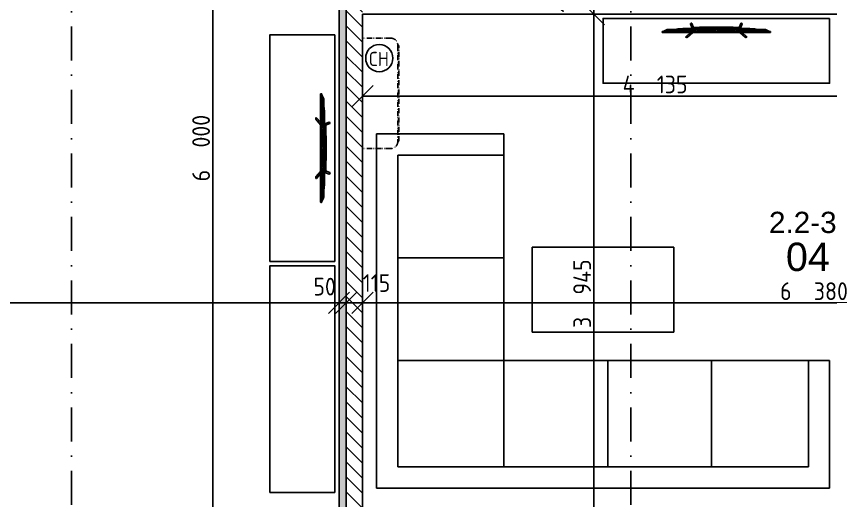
# Model space of a CAD drawing. Extents: x 4511820 to 5180432, y -1526536 to -944957.
# Drawn here: x 4985046 to 4990799, y -1257592 to -1254174 of the extents above; entities that cross this region are included whole.
import ezdxf

# ---------------------------------------------------------------- set-up
doc = ezdxf.new("R2010")
doc.units = 0
doc.header["$MEASUREMENT"] = 0
doc.linetypes.add('ACAD_ISO12W100', pattern=[22, 12, -3, 0.5, -3, 0.5, -3])
doc.linetypes.add('BODKOCIARKOVANA_3', pattern=[5.6, 3, -1.3, 0, -1.3])
doc.layers.get('0').update_dxf_attribs({"linetype": 'CONTINUOUS'})
doc.layers.get('Defpoints').update_dxf_attribs({"color": 61, "linetype": 'CONTINUOUS'})
for name, color, linetype in [('KÓTY', 4, 'CONTINUOUS'), ('MÚRY', 1, 'CONTINUOUS'), ('osi', 253, 'CONTINUOUS'), ('Plochy', 41, 'CONTINUOUS'), ('POPIS', 7, 'CONTINUOUS'), ('TENKÁ', 7, 'CONTINUOUS'), ('ZARIADENIE', 47, 'CONTINUOUS'), ('ZZ-chladenie', 133, 'CONTINUOUS'), ('ŠRAFY', 82, 'CONTINUOUS')]:
    doc.layers.add(name, color=color, linetype=linetype)
doc.styles.add('ARIAL', font='arial.ttf')
doc.styles.add('STYLE1', font='isocp.shx')
doc.dimstyles.new('STANDARD-50', dxfattribs={"dimtxt": 125, "dimasz": 150, "dimexe": 10, "dimexo": 200, "dimgap": 20, "dimtad": 1, "dimdsep": 46, "dimlunit": 6, "dimtxsty": 'STYLE1', "dimblk1": 'OBLIQUE', "dimblk2": 'OBLIQUE', "dimsah": 1, "dimcen": 2.5, "dimse1": 1, "dimse2": 1, "dimadec": 0, "dimazin": 0, "dimtfac": 1, "dimtmove": 1, "dimatfit": 3, "dimldrblk": 'OBLIQUE', "dimfxl": 1, "dimtolj": 1, "dimtzin": 0, "dimarcsym": 0})

# ---------------------------------------------------------------- blocks, each defined once
blk = doc.blocks.new('_OBLIQUE')
at = {"color": 0, "linetype": 'ByBlock'}
blk.add_line((-0.5, -0.5), (0.5, 0.5), dxfattribs=at)
blk = doc.blocks.new('*D13934')
at = {"layer": 'Defpoints', "color": 0}
for p in [(4980571, -1251714.2), (5007401, -1259734.2), (4980571, -1261503.9)]:
    blk.add_point(p, dxfattribs=at)
at = {"layer": 'KÓTY', "color": 0, "lineweight": -2}
blk.add_line((5007401, -1261503.9), (4980571, -1261503.9), dxfattribs=at)
at = {"layer": 'KÓTY', "color": 0, "linetype": 'ByBlock', "lineweight": -2, "xscale": 150, "yscale": 150, "zscale": 150, "rotation": 180}
blk.add_blockref('_OBLIQUE', (4980571, -1261503.9), dxfattribs=at)
at = {"layer": 'KÓTY', "color": 0, "linetype": 'ByBlock', "lineweight": -2, "xscale": 150, "yscale": 150, "zscale": 150}
blk.add_blockref('_OBLIQUE', (5007401, -1261503.9), dxfattribs=at)
at = {"layer": 'KÓTY', "color": 0, "insert": (4993986, -1261421.4), "char_height": 125, "attachment_point": 5, "style": 'STYLE1'}
blk.add_mtext('\\A1;26ﾠ830', dxfattribs=at)
blk = doc.blocks.new('*D13936')
at = {"layer": 'Defpoints', "color": 0}
for p in [(4980571, -1255834.2), (5040921, -1255834.2), (5040921, -1261853.9)]:
    blk.add_point(p, dxfattribs=at)
at = {"layer": 'KÓTY', "color": 0, "lineweight": -2}
blk.add_line((4980571, -1261853.9), (5040921, -1261853.9), dxfattribs=at)
at = {"layer": 'KÓTY', "color": 0, "linetype": 'ByBlock', "lineweight": -2, "xscale": 150, "yscale": 150, "zscale": 150, "rotation": 180}
blk.add_blockref('_OBLIQUE', (4980571, -1261853.9), dxfattribs=at)
at = {"layer": 'KÓTY', "color": 0, "linetype": 'ByBlock', "lineweight": -2, "xscale": 150, "yscale": 150, "zscale": 150}
blk.add_blockref('_OBLIQUE', (5040921, -1261853.9), dxfattribs=at)
at = {"layer": 'KÓTY', "color": 0, "insert": (5010746, -1261771.4), "char_height": 125, "attachment_point": 5, "style": 'STYLE1'}
blk.add_mtext('\\A1;60ﾠ350', dxfattribs=at)
blk = doc.blocks.new('*D13937')
at = {"layer": 'Defpoints', "color": 0}
for p in [(4980951, -1255834.2), (4993951, -1258484.2), (4980951, -1262553.9)]:
    blk.add_point(p, dxfattribs=at)
at = {"layer": 'KÓTY', "color": 0, "lineweight": -2}
blk.add_line((4993951, -1262553.9), (4980951, -1262553.9), dxfattribs=at)
at = {"layer": 'KÓTY', "color": 0, "linetype": 'ByBlock', "lineweight": -2, "xscale": 150, "yscale": 150, "zscale": 150, "rotation": 180}
blk.add_blockref('_OBLIQUE', (4980951, -1262553.9), dxfattribs=at)
at = {"layer": 'KÓTY', "color": 0, "linetype": 'ByBlock', "lineweight": -2, "xscale": 150, "yscale": 150, "zscale": 150}
blk.add_blockref('_OBLIQUE', (4993951, -1262553.9), dxfattribs=at)
at = {"layer": 'KÓTY', "color": 0, "insert": (4987451, -1262471.4), "char_height": 125, "attachment_point": 5, "style": 'STYLE1'}
blk.add_mtext('\\A1;13ﾠ000', dxfattribs=at)
blk = doc.blocks.new('Tv06_top_cad-block.com')
at = {"color": 0}
for points in [[(-161.1, -3.4), (-173.3, 26.2, 0.359324), (-175.3, 27.3, 0.097501), (-182.8, 24.2, 0.350578), (-183.5, 22.1), (-171.1, -10.4)], [(161.1, -3.4), (173.3, 26.2, -0.359324), (175.3, 27.3, -0.097501), (182.8, 24.2, -0.350578), (183.5, 22.1), (171.1, -10.4)], [(-381.9, -38.8, -0.13121), (-383.2, -32.7, -0.169032), (-383, -32.3), (-381.8, -31.1, -0.205713), (-381.3, -30.9), (-378.5, -30.9, 0.118206), (-376.2, -30.4), (-351.4, -18.4, -0.105648), (-345.8, -17), (0, -17)], [(-339.3, -21.2), (-339.3, -21.2, 0.099639), (-344.3, -22.2), (-349.2, -24.6, 0.215889), (-350.7, -26.3, 0.476075), (-349.4, -28, 0.244765)], [(-295.5, -17), (-282, -15, -0.02037), (-255.8, -12, -0.012056), (-227.2, -10.7), (-169.3, -10.7)], [(-182.5, -38.8), (-214.4, -69.1, 0.250582), (-215, -71, 0.266718), (-214.3, -71.9, 0.084688)], [(-214.3, -71.9), (-207.3, -73.1, 0.211205), (-203.3, -72.1), (-165.2, -38.8)], [(-181.8, -17), (-178.5, -14, -0.213415), (-177.3, -13.6), (0, -13.6)], [(-172.1, -13.6, -0.072098), (-159.2, -3, -0.121861), (-158.4, -2.8)], [(-170.1, -10.6, -0.053076), (-160.2, -2.9), (-158.4, -2.8)], [(-147.6, -13.6), (-147.6, -7.5, -0.414214), (-147.4, -7.3), (-146.5, -7.3, -0.414214), (-146.3, -7.5), (-146.3, -13.6)], [(-146.8, -28, 0.414214), (-145, -26.2), (-145, -23, 0.414214), (-146.8, -21.2)], [(-143.9, -13.6), (-143.9, -7.5, -0.414214), (-143.7, -7.3), (-142.7, -7.3, -0.414214), (-142.6, -7.5), (-142.6, -13.6)], [(-140.2, -13.6), (-140.2, -7.5, -0.414214), (-140, -7.3), (-139, -7.3, -0.414214), (-138.8, -7.5), (-138.8, -13.6)], [(-136.4, -13.6), (-136.4, -7.5, -0.414214), (-136.3, -7.3), (-135.3, -7.3, -0.414214), (-135.1, -7.5), (-135.1, -13.6)], [(-132.7, -13.6), (-132.7, -7.5, -0.414214), (-132.5, -7.3), (-131.6, -7.3, -0.414214), (-131.4, -7.5), (-131.4, -13.6)], [(-128.8, -28, -0.414214), (-130.6, -26.2), (-130.6, -23, -0.414214), (-128.8, -21.2)], [(-129, -13.6), (-129, -7.5, -0.414214), (-128.8, -7.3), (-127.9, -7.3, -0.414214), (-127.7, -7.5), (-127.7, -13.6)], [(-125.3, -13.6), (-125.3, -7.5, -0.414214), (-125.1, -7.3), (-124.1, -7.3, -0.414214), (-124, -7.5), (-124, -13.6)], [(-121.6, -13.6), (-121.6, -7.5, -0.414214), (-121.4, -7.3), (-120.4, -7.3, -0.414214), (-120.2, -7.5), (-120.2, -13.6)], [(-117.8, -13.6), (-117.8, -7.5, -0.414214), (-117.7, -7.3), (-116.7, -7.3, -0.414214), (-116.5, -7.5), (-116.5, -13.6)], [(-114.1, -13.6), (-114.1, -7.5, -0.414214), (-113.9, -7.3), (-113, -7.3, -0.414214), (-112.8, -7.5), (-112.8, -13.6)], [(-110.4, -13.6), (-110.4, -7.5, -0.414214), (-110.2, -7.3), (-109.3, -7.3, -0.414214), (-109.1, -7.5), (-109.1, -13.6)], [(-106.7, -13.6), (-106.7, -7.5, -0.414214), (-106.5, -7.3), (-105.5, -7.3, -0.414214), (-105.4, -7.5), (-105.4, -13.6)], [(-103, -13.6), (-103, -7.5, -0.414214), (-102.8, -7.3), (-101.8, -7.3, -0.414214), (-101.6, -7.5), (-101.6, -13.6)], [(-99.2, -13.6), (-99.2, -7.5, -0.414214), (-99.1, -7.3), (-98.1, -7.3, -0.414214), (-97.9, -7.5), (-97.9, -13.6)], [(-95.5, -13.6), (-95.5, -7.5, -0.414214), (-95.3, -7.3), (-94.4, -7.3, -0.414214), (-94.2, -7.5), (-94.2, -13.6)], [(-91.8, -13.6), (-91.8, -7.5, -0.414214), (-91.6, -7.3), (-90.7, -7.3, -0.414214), (-90.5, -7.5), (-90.5, -13.6)], [(-88.1, -13.6), (-88.1, -7.5, -0.414214), (-87.9, -7.3), (-86.9, -7.3, -0.414214), (-86.8, -7.5), (-86.8, -13.6)], [(-84.4, -13.6), (-84.4, -7.5, -0.414214), (-84.2, -7.3), (-83.2, -7.3, -0.414214), (-83, -7.5), (-83, -13.6)], [(-80.6, -13.6), (-80.6, -7.5, -0.414214), (-80.5, -7.3), (-79.5, -7.3, -0.414214), (-79.3, -7.5), (-79.3, -13.6)], [(-76.9, -13.6), (-76.9, -7.5, -0.414214), (-76.7, -7.3), (-75.8, -7.3, -0.414214), (-75.6, -7.5), (-75.6, -13.6)], [(-73.2, -13.6), (-73.2, -7.5, -0.414214), (-73, -7.3), (-72.1, -7.3, -0.414214), (-71.9, -7.5), (-71.9, -13.6)], [(-69.5, -13.6), (-69.5, -7.5, -0.414214), (-69.3, -7.3), (-68.3, -7.3, -0.414214), (-68.2, -7.5), (-68.2, -13.6)], [(-65.8, -13.6), (-65.8, -7.5, -0.414214), (-65.6, -7.3), (-64.6, -7.3, -0.414214), (-64.4, -7.5), (-64.4, -13.6)], [(-62, -13.6), (-62, -7.5, -0.414214), (-61.9, -7.3), (-60.9, -7.3, -0.414214), (-60.7, -7.5), (-60.7, -13.6)], [(-58.3, -13.6), (-58.3, -7.5, -0.414214), (-58.1, -7.3), (-57.2, -7.3, -0.414214), (-57, -7.5), (-57, -13.6)], [(-54.6, -13.6), (-54.6, -7.5, -0.414214), (-54.4, -7.3), (-53.5, -7.3, -0.414214), (-53.3, -7.5), (-53.3, -13.6)], [(-50.9, -13.6), (-50.9, -7.5, -0.414214), (-50.7, -7.3), (-49.7, -7.3, -0.414214), (-49.6, -7.5), (-49.6, -13.6)], [(-47.2, -13.6), (-47.2, -7.5, -0.414214), (-47, -7.3), (-46, -7.3, -0.414214), (-45.8, -7.5), (-45.8, -13.6)], [(-43.4, -13.6), (-43.4, -7.5, -0.414214), (-43.3, -7.3), (-42.3, -7.3, -0.414214), (-42.1, -7.5), (-42.1, -13.6)], [(-39.7, -13.6), (-39.7, -7.5, -0.414214), (-39.5, -7.3), (-38.6, -7.3, -0.414214), (-38.4, -7.5), (-38.4, -13.6)], [(-36, -13.6), (-36, -7.5, -0.414214), (-35.8, -7.3), (-34.9, -7.3, -0.414214), (-34.7, -7.5), (-34.7, -13.6)], [(-32.3, -13.6), (-32.3, -7.5, -0.414214), (-32.1, -7.3), (-31.1, -7.3, -0.414214), (-31, -7.5), (-31, -13.6)], [(-28.6, -13.6), (-28.6, -7.5, -0.414214), (-28.4, -7.3), (-27.4, -7.3, -0.414214), (-27.2, -7.5), (-27.2, -13.6)], [(-24.8, -13.6), (-24.8, -7.5, -0.414214), (-24.7, -7.3), (-23.7, -7.3, -0.414214), (-23.5, -7.5), (-23.5, -13.6)], [(-21.1, -13.6), (-21.1, -7.5, -0.414214), (-20.9, -7.3), (-20, -7.3, -0.414214), (-19.8, -7.5), (-19.8, -13.6)], [(-17.4, -13.6), (-17.4, -7.5, -0.414214), (-17.2, -7.3), (-16.3, -7.3, -0.414214), (-16.1, -7.5), (-16.1, -13.6)], [(-13.7, -13.6), (-13.7, -7.5, -0.414214), (-13.5, -7.3), (-12.5, -7.3, -0.414214), (-12.4, -7.5), (-12.4, -13.6)], [(-10, -13.6), (-10, -7.5, -0.414214), (-9.8, -7.3), (-8.8, -7.3, -0.414214), (-8.6, -7.5), (-8.6, -13.6)], [(-10, -28, 0.414214), (-8.2, -26.2), (-8.2, -23, 0.414214), (-10, -21.2)], [(-6.2, -13.6), (-6.2, -7.5, -0.414214), (-6.1, -7.3), (-5.1, -7.3, -0.414214), (-4.9, -7.5), (-4.9, -13.6)], [(-2.5, -13.6), (-2.5, -7.5, -0.414214), (-2.3, -7.3), (-1.4, -7.3, -0.414214), (-1.2, -7.5), (-1.2, -13.6)], [(181.8, -17), (178.5, -14, 0.213415), (177.3, -13.6), (0, -13.6)], [(381.9, -38.8, 0.13121), (383.2, -32.7, 0.169032), (383, -32.3), (381.8, -31.1, 0.205713), (381.3, -30.9), (378.5, -30.9, -0.118206), (376.2, -30.4), (351.4, -18.4, 0.105648), (345.8, -17), (0, -17)], [(2.5, -13.6), (2.5, -7.5, 0.414214), (2.3, -7.3), (1.4, -7.3, 0.414214), (1.2, -7.5), (1.2, -13.6)], [(6.2, -13.6), (6.2, -7.5, 0.414214), (6.1, -7.3), (5.1, -7.3, 0.414214), (4.9, -7.5), (4.9, -13.6)], [(10, -28, -0.414214), (8.2, -26.2), (8.2, -23, -0.414214), (10, -21.2)], [(10, -13.6), (10, -7.5, 0.414214), (9.8, -7.3), (8.8, -7.3, 0.414214), (8.6, -7.5), (8.6, -13.6)], [(13.7, -13.6), (13.7, -7.5, 0.414214), (13.5, -7.3), (12.5, -7.3, 0.414214), (12.4, -7.5), (12.4, -13.6)], [(17.4, -13.6), (17.4, -7.5, 0.414214), (17.2, -7.3), (16.3, -7.3, 0.414214), (16.1, -7.5), (16.1, -13.6)], [(21.1, -13.6), (21.1, -7.5, 0.414214), (20.9, -7.3), (20, -7.3, 0.414214), (19.8, -7.5), (19.8, -13.6)], [(24.8, -13.6), (24.8, -7.5, 0.414214), (24.7, -7.3), (23.7, -7.3, 0.414214), (23.5, -7.5), (23.5, -13.6)], [(28.6, -13.6), (28.6, -7.5, 0.414214), (28.4, -7.3), (27.4, -7.3, 0.414214), (27.2, -7.5), (27.2, -13.6)], [(32.3, -13.6), (32.3, -7.5, 0.414214), (32.1, -7.3), (31.1, -7.3, 0.414214), (31, -7.5), (31, -13.6)], [(36, -13.6), (36, -7.5, 0.414214), (35.8, -7.3), (34.9, -7.3, 0.414214), (34.7, -7.5), (34.7, -13.6)], [(39.7, -13.6), (39.7, -7.5, 0.414214), (39.5, -7.3), (38.6, -7.3, 0.414214), (38.4, -7.5), (38.4, -13.6)], [(43.4, -13.6), (43.4, -7.5, 0.414214), (43.3, -7.3), (42.3, -7.3, 0.414214), (42.1, -7.5), (42.1, -13.6)], [(47.2, -13.6), (47.2, -7.5, 0.414214), (47, -7.3), (46, -7.3, 0.414214), (45.8, -7.5), (45.8, -13.6)], [(50.9, -13.6), (50.9, -7.5, 0.414214), (50.7, -7.3), (49.7, -7.3, 0.414214), (49.6, -7.5), (49.6, -13.6)], [(54.6, -13.6), (54.6, -7.5, 0.414214), (54.4, -7.3), (53.5, -7.3, 0.414214), (53.3, -7.5), (53.3, -13.6)], [(58.3, -13.6), (58.3, -7.5, 0.414214), (58.1, -7.3), (57.2, -7.3, 0.414214), (57, -7.5), (57, -13.6)], [(62, -13.6), (62, -7.5, 0.414214), (61.9, -7.3), (60.9, -7.3, 0.414214), (60.7, -7.5), (60.7, -13.6)], [(65.8, -13.6), (65.8, -7.5, 0.414214), (65.6, -7.3), (64.6, -7.3, 0.414214), (64.4, -7.5), (64.4, -13.6)], [(69.5, -13.6), (69.5, -7.5, 0.414214), (69.3, -7.3), (68.3, -7.3, 0.414214), (68.2, -7.5), (68.2, -13.6)], [(73.2, -13.6), (73.2, -7.5, 0.414214), (73, -7.3), (72.1, -7.3, 0.414214), (71.9, -7.5), (71.9, -13.6)], [(76.9, -13.6), (76.9, -7.5, 0.414214), (76.7, -7.3), (75.8, -7.3, 0.414214), (75.6, -7.5), (75.6, -13.6)], [(80.6, -13.6), (80.6, -7.5, 0.414214), (80.5, -7.3), (79.5, -7.3, 0.414214), (79.3, -7.5), (79.3, -13.6)], [(84.4, -13.6), (84.4, -7.5, 0.414214), (84.2, -7.3), (83.2, -7.3, 0.414214), (83, -7.5), (83, -13.6)], [(88.1, -13.6), (88.1, -7.5, 0.414214), (87.9, -7.3), (86.9, -7.3, 0.414214), (86.8, -7.5), (86.8, -13.6)], [(91.8, -13.6), (91.8, -7.5, 0.414214), (91.6, -7.3), (90.7, -7.3, 0.414214), (90.5, -7.5), (90.5, -13.6)], [(95.5, -13.6), (95.5, -7.5, 0.414214), (95.3, -7.3), (94.4, -7.3, 0.414214), (94.2, -7.5), (94.2, -13.6)], [(99.2, -13.6), (99.2, -7.5, 0.414214), (99.1, -7.3), (98.1, -7.3, 0.414214), (97.9, -7.5), (97.9, -13.6)], [(103, -13.6), (103, -7.5, 0.414214), (102.8, -7.3), (101.8, -7.3, 0.414214), (101.6, -7.5), (101.6, -13.6)], [(106.7, -13.6), (106.7, -7.5, 0.414214), (106.5, -7.3), (105.5, -7.3, 0.414214), (105.4, -7.5), (105.4, -13.6)], [(110.4, -13.6), (110.4, -7.5, 0.414214), (110.2, -7.3), (109.3, -7.3, 0.414214), (109.1, -7.5), (109.1, -13.6)], [(114.1, -13.6), (114.1, -7.5, 0.414214), (113.9, -7.3), (113, -7.3, 0.414214), (112.8, -7.5), (112.8, -13.6)], [(117.8, -13.6), (117.8, -7.5, 0.414214), (117.7, -7.3), (116.7, -7.3, 0.414214), (116.5, -7.5), (116.5, -13.6)], [(121.6, -13.6), (121.6, -7.5, 0.414214), (121.4, -7.3), (120.4, -7.3, 0.414214), (120.2, -7.5), (120.2, -13.6)], [(125.3, -13.6), (125.3, -7.5, 0.414214), (125.1, -7.3), (124.1, -7.3, 0.414214), (124, -7.5), (124, -13.6)], [(129, -13.6), (129, -7.5, 0.414214), (128.8, -7.3), (127.9, -7.3, 0.414214), (127.7, -7.5), (127.7, -13.6)], [(128.8, -28, 0.414214), (130.6, -26.2), (130.6, -23, 0.414214), (128.8, -21.2)], [(132.7, -13.6), (132.7, -7.5, 0.414214), (132.5, -7.3), (131.6, -7.3, 0.414214), (131.4, -7.5), (131.4, -13.6)], [(136.4, -13.6), (136.4, -7.5, 0.414214), (136.3, -7.3), (135.3, -7.3, 0.414214), (135.1, -7.5), (135.1, -13.6)], [(140.2, -13.6), (140.2, -7.5, 0.414214), (140, -7.3), (139, -7.3, 0.414214), (138.8, -7.5), (138.8, -13.6)], [(143.9, -13.6), (143.9, -7.5, 0.414214), (143.7, -7.3), (142.7, -7.3, 0.414214), (142.6, -7.5), (142.6, -13.6)], [(146.8, -28, -0.414214), (145, -26.2), (145, -23, -0.414214), (146.8, -21.2)], [(147.6, -13.6), (147.6, -7.5, 0.414214), (147.4, -7.3), (146.5, -7.3, 0.414214), (146.3, -7.5), (146.3, -13.6)], [(172.1, -13.6, 0.072098), (159.2, -3, 0.121861), (158.4, -2.8)], [(170.1, -10.6, 0.053076), (160.2, -2.9), (158.4, -2.8)], [(214.3, -71.9), (207.3, -73.1, -0.211205), (203.3, -72.1), (165.2, -38.8)], [(295.5, -17), (282, -15, 0.02037), (255.8, -12, 0.012056), (227.2, -10.7), (169.3, -10.7)], [(182.5, -38.8), (214.4, -69.1, -0.250582), (215, -71, -0.266718), (214.3, -71.9, -0.084688)], [(339.3, -21.2), (339.3, -21.2, -0.099639), (344.3, -22.2), (349.2, -24.6, -0.215889), (350.7, -26.3, -0.476075), (349.4, -28, -0.244765)]]:
    blk.add_lwpolyline(points, format="xyb", dxfattribs=at)
for points in [[(-381.9, -38.8), (0, -38.8)], [(-378.5, -30.9), (0, -30.9)], [(-349.4, -28), (-146.8, -28)], [(-339.3, -21.2), (-146.8, -21.2)], [(-158.6, -6.5), (0, -6.5)], [(-128.8, -21.2), (-10, -21.2)], [(-128.8, -28), (-10, -28)], [(158.6, -6.5), (0, -6.5)], [(378.5, -30.9), (0, -30.9)], [(381.9, -38.8), (0, -38.8)], [(128.8, -21.2), (10, -21.2)], [(128.8, -28), (10, -28)], [(339.3, -21.2), (146.8, -21.2)], [(349.4, -28), (146.8, -28)]]:
    blk.add_lwpolyline(points, dxfattribs=at)
for centre, radius, start, end in [((0, -4564), 4564, 90, 91.98925), ((0, -4564), 4564, 88.01075, 90), ((-170.5, -10.1), 0.6, 200.97838, 314.02949), ((170.5, -10.1), 0.6, 225.97051, 339.02162)]:
    blk.add_arc(centre, radius, start, end, dxfattribs=at)
blk = doc.blocks.new('TV')
at = {"layer": 'ZARIADENIE', "color": 8}
blk.add_blockref('Tv06_top_cad-block.com', (4448198.7, -1316337.8), dxfattribs=at)
blk = doc.blocks.new('sedacka rok 5')
at = {"layer": 'ZARIADENIE', "color": 30, "ltscale": 0.25}
for p, q in [((4452479, -1340180.2), (4452479, -1342480.2)), ((4452479, -1340180.2), (4453379, -1340180.2)), ((4453379, -1343380.2), (4453379, -1340180.2)), ((4452479, -1340330.2), (4453229, -1340330.2)), ((4453229, -1343230.2), (4453229, -1340330.2)), ((4452479, -1341013.5), (4453229, -1341013.5)), ((4452479, -1341746.9), (4453229, -1341746.9)), ((4450879, -1342480.2), (4452479, -1342480.2)), ((4450879, -1343380.2), (4450879, -1342480.2)), ((4451029, -1343230.2), (4451029, -1342480.2)), ((4451754, -1342480.2), (4451754, -1343230.2)), ((4452479, -1342480.2), (4453229, -1342480.2)), ((4452479, -1342480.2), (4452479, -1343230.2)), ((4453229, -1343230.2), (4451029, -1343230.2)), ((4453379, -1343380.2), (4450879, -1343380.2))]:
    blk.add_line(p, q, dxfattribs=at)
blk = doc.blocks.new('konf stol')
at = {"layer": 'ZARIADENIE', "color": 45, "ltscale": 0.25}
for p, q in [((4451679, -1342280.2), (4451679, -1341280.2)), ((4451679, -1341280.2), (4452279, -1341280.2)), ((4452279, -1341280.2), (4452279, -1342280.2)), ((4452279, -1342280.2), (4451679, -1342280.2))]:
    blk.add_line(p, q, dxfattribs=at)
blk = doc.blocks.new('*D30869')
at = {"layer": 'Defpoints', "color": 0}
for p in [(4980951, -1256196.5), (4987326, -1256196.5), (4987326, -1256196.5)]:
    blk.add_point(p, dxfattribs=at)
at = {"layer": 'KÓTY', "color": 0, "lineweight": -2}
blk.add_line((4980951, -1256196.5), (4987326, -1256196.5), dxfattribs=at)
at = {"layer": 'KÓTY', "color": 0, "linetype": 'ByBlock', "lineweight": -2, "xscale": 150, "yscale": 150, "zscale": 150, "rotation": 180}
blk.add_blockref('_OBLIQUE', (4980951, -1256196.5), dxfattribs=at)
at = {"layer": 'KÓTY', "color": 0, "linetype": 'ByBlock', "lineweight": -2, "xscale": 150, "yscale": 150, "zscale": 150}
blk.add_blockref('_OBLIQUE', (4987326, -1256196.5), dxfattribs=at)
at = {"layer": 'KÓTY', "color": 0, "insert": (4984138.5, -1256114), "char_height": 125, "attachment_point": 5, "style": 'STYLE1'}
blk.add_mtext('\\A1;6ﾠ375', dxfattribs=at)
blk = doc.blocks.new('*D30870')
at = {"layer": 'Defpoints', "color": 0}
for p in [(4987326, -1256196.5), (4987376, -1256196.5), (4987376, -1256196.5)]:
    blk.add_point(p, dxfattribs=at)
at = {"layer": 'KÓTY', "color": 0, "lineweight": -2}
blk.add_line((4987326, -1256196.5), (4987376, -1256196.5), dxfattribs=at)
at = {"layer": 'KÓTY', "color": 0, "linetype": 'ByBlock', "lineweight": -2, "xscale": 150, "yscale": 150, "zscale": 150, "rotation": 180}
blk.add_blockref('_OBLIQUE', (4987326, -1256196.5), dxfattribs=at)
at = {"layer": 'KÓTY', "color": 0, "linetype": 'ByBlock', "lineweight": -2, "xscale": 150, "yscale": 150, "zscale": 150}
blk.add_blockref('_OBLIQUE', (4987376, -1256196.5), dxfattribs=at)
at = {"layer": 'KÓTY', "color": 0, "insert": (4987224, -1256082), "char_height": 125, "attachment_point": 5, "style": 'STYLE1'}
blk.add_mtext('\\A1;50', dxfattribs=at)
blk = doc.blocks.new('*D30871')
at = {"layer": 'Defpoints', "color": 0}
for p in [(4987376, -1256196.5), (4987491, -1256196.5), (4987491, -1256196.5)]:
    blk.add_point(p, dxfattribs=at)
at = {"layer": 'KÓTY', "color": 0, "lineweight": -2}
blk.add_line((4987376, -1256196.5), (4987491, -1256196.5), dxfattribs=at)
at = {"layer": 'KÓTY', "color": 0, "linetype": 'ByBlock', "lineweight": -2, "xscale": 150, "yscale": 150, "zscale": 150, "rotation": 180}
blk.add_blockref('_OBLIQUE', (4987376, -1256196.5), dxfattribs=at)
at = {"layer": 'KÓTY', "color": 0, "linetype": 'ByBlock', "lineweight": -2, "xscale": 150, "yscale": 150, "zscale": 150}
blk.add_blockref('_OBLIQUE', (4987491, -1256196.5), dxfattribs=at)
at = {"layer": 'KÓTY', "color": 0, "insert": (4987591, -1256056.5), "char_height": 125, "attachment_point": 5, "style": 'STYLE1'}
blk.add_mtext('\\A1;115', dxfattribs=at)
blk = doc.blocks.new('*D30872')
at = {"layer": 'Defpoints', "color": 0}
for p in [(4987491, -1256196.5), (4993871, -1256196.5), (4993871, -1256196.5)]:
    blk.add_point(p, dxfattribs=at)
at = {"layer": 'KÓTY', "color": 0, "lineweight": -2}
blk.add_line((4987491, -1256196.5), (4993871, -1256196.5), dxfattribs=at)
at = {"layer": 'KÓTY', "color": 0, "linetype": 'ByBlock', "lineweight": -2, "xscale": 150, "yscale": 150, "zscale": 150, "rotation": 180}
blk.add_blockref('_OBLIQUE', (4987491, -1256196.5), dxfattribs=at)
at = {"layer": 'KÓTY', "color": 0, "linetype": 'ByBlock', "lineweight": -2, "xscale": 150, "yscale": 150, "zscale": 150}
blk.add_blockref('_OBLIQUE', (4993871, -1256196.5), dxfattribs=at)
at = {"layer": 'KÓTY', "color": 0, "insert": (4990681, -1256114), "char_height": 125, "attachment_point": 5, "style": 'STYLE1'}
blk.add_mtext('\\A1;6ﾠ380', dxfattribs=at)
blk = doc.blocks.new('*D30918')
at = {"layer": 'Defpoints', "color": 0}
for p in [(4986076, -1252104.2), (4986076, -1258104.2), (4986434, -1258104.2)]:
    blk.add_point(p, dxfattribs=at)
at = {"layer": 'KÓTY', "color": 0, "lineweight": -2}
blk.add_line((4986434, -1252104.2), (4986434, -1258104.2), dxfattribs=at)
at = {"layer": 'KÓTY', "color": 0, "linetype": 'ByBlock', "lineweight": -2, "xscale": 150, "yscale": 150, "zscale": 150}
for p, rotation in [((4986434, -1252104.2), 90), ((4986434, -1258104.2), 270)]:
    blk.add_blockref('_OBLIQUE', p, dxfattribs=dict(at, rotation=rotation))
at = {"layer": 'KÓTY', "color": 0, "insert": (4986351.5, -1255104.2), "char_height": 125, "attachment_point": 5, "rotation": 90, "style": 'STYLE1'}
blk.add_mtext('\\A1;6ﾠ000', dxfattribs=at)
blk = doc.blocks.new('*D30921')
at = {"layer": 'Defpoints', "color": 0}
for p in [(4989125.5, -1254044.2), (4989125.5, -1254159.2), (4989125.5, -1254159.2)]:
    blk.add_point(p, dxfattribs=at)
at = {"layer": 'KÓTY', "color": 0, "lineweight": -2}
blk.add_line((4989125.5, -1254044.2), (4989125.5, -1254159.2), dxfattribs=at)
at = {"layer": 'KÓTY', "color": 0, "linetype": 'ByBlock', "lineweight": -2, "xscale": 150, "yscale": 150, "zscale": 150}
for p, rotation in [((4989125.5, -1254044.2), 90), ((4989125.5, -1254159.2), 270)]:
    blk.add_blockref('_OBLIQUE', p, dxfattribs=dict(at, rotation=rotation))
at = {"layer": 'KÓTY', "color": 0, "insert": (4988940.5, -1254051), "char_height": 125, "attachment_point": 5, "rotation": 90, "style": 'STYLE1'}
blk.add_mtext('\\A1;115', dxfattribs=at)
blk = doc.blocks.new('*D30922')
at = {"layer": 'Defpoints', "color": 0}
for p in [(4987491, -1254159.2), (4987531, -1258104.2), (4989125.5, -1258104.2)]:
    blk.add_point(p, dxfattribs=at)
at = {"layer": 'KÓTY', "color": 0, "lineweight": -2}
blk.add_line((4989125.5, -1254159.2), (4989125.5, -1258104.2), dxfattribs=at)
at = {"layer": 'KÓTY', "color": 0, "linetype": 'ByBlock', "lineweight": -2, "xscale": 150, "yscale": 150, "zscale": 150}
for p, rotation in [((4989125.5, -1254159.2), 90), ((4989125.5, -1258104.2), 270)]:
    blk.add_blockref('_OBLIQUE', p, dxfattribs=dict(at, rotation=rotation))
at = {"layer": 'KÓTY', "color": 0, "insert": (4989043, -1256131.7), "char_height": 125, "attachment_point": 5, "rotation": 90, "style": 'STYLE1'}
blk.add_mtext('\\A1;3ﾠ945', dxfattribs=at)
blk = doc.blocks.new('*D30927')
at = {"layer": 'Defpoints', "color": 0}
for p in [(4987491, -1254159.2), (4991626, -1254159.2), (4991626, -1254737.5)]:
    blk.add_point(p, dxfattribs=at)
at = {"layer": 'KÓTY', "color": 0, "lineweight": -2}
blk.add_line((4987491, -1254737.5), (4991626, -1254737.5), dxfattribs=at)
at = {"layer": 'KÓTY', "color": 0, "linetype": 'ByBlock', "lineweight": -2, "xscale": 150, "yscale": 150, "zscale": 150, "rotation": 180}
blk.add_blockref('_OBLIQUE', (4987491, -1254737.5), dxfattribs=at)
at = {"layer": 'KÓTY', "color": 0, "linetype": 'ByBlock', "lineweight": -2, "xscale": 150, "yscale": 150, "zscale": 150}
blk.add_blockref('_OBLIQUE', (4991626, -1254737.5), dxfattribs=at)
at = {"layer": 'KÓTY', "color": 0, "insert": (4989558.5, -1254655), "char_height": 125, "attachment_point": 5, "style": 'STYLE1'}
blk.add_mtext('\\A1;4ﾠ135', dxfattribs=at)
blk = doc.blocks.new('chlj3')
at = {"layer": 'ZZ-chladenie', "linetype": 'ACAD_ISO12W100', "ltscale": 3}
for p, q in [((5005195.8, -1151691.8), (5005395.8, -1151691.8)), ((5005195.8, -1152470.8), (5005395.8, -1152470.8))]:
    blk.add_line(p, q, dxfattribs=at)
blk.add_lwpolyline([(5005145.8, -1152419.2), (5005138.4, -1152419.2), (5005138.4, -1151744.5), (5005145.8, -1151744.5)], close=True, dxfattribs=at)
for centre, start, end in [((5005195.8, -1151741.8), 90, 180), ((5005195.8, -1152420.8), 180, 270)]:
    blk.add_arc(centre, 50, start, end, dxfattribs=at)

msp = doc.modelspace()

# ---------------------------------------------------------------- hatches: boundary and pattern name
at = {"layer": 'ŠRAFY'}
h = msp.add_hatch(dxfattribs=at)
h.set_pattern_fill('DOTS', color=256, scale=250, angle=90)
h.set_pattern_definition([(90, (-71441.844, -112920.035), (-15.625, 7.8125), [0, -15.625])])
h.paths.add_polyline_path([(4987376, -1258104.226), (4987376, -1251494.226), (4987326, -1251494.226), (4987326, -1258104.226)])
at = {"layer": 'ŠRAFY', "ltscale": 0.25}
h = msp.add_hatch(dxfattribs=at)
h.set_pattern_fill('ANSI31', color=256, scale=600, angle=90, style=0)
h.set_pattern_definition([(135, (-2976355.03, 109742.89), (-53.0330086, -53.0330086), [])])
h.paths.add_polyline_path([(4987491, -1258104.226), (4987491, -1254159.226), (4987491, -1254044.226), (4987491, -1251909.226), (4987491, -1251794.226), (4987376, -1251794.226), (4987376, -1258104.226)])

# ---------------------------------------------------------------- linework, layer by layer
at = {"layer": 'MÚRY'}
for p, q in [((4987326, -1251494.226), (4987326, -1258104.226)), ((4987491, -1254159.226), (4987491, -1258104.226))]:
    msp.add_line(p, q, dxfattribs=at)
at = {"layer": 'osi', "linetype": 'BODKOCIARKOVANA_3', "ltscale": 80}
for p, q in [((4985436, -1223327.035), (4985436, -1260844.226)), ((4989386, -1223327.035), (4989386, -1260844.226))]:
    msp.add_line(p, q, dxfattribs=at)
at = {"layer": 'Plochy'}
for points in [[(4980951, -1258104.226), (4980951, -1251794.226), (4985326, -1251794.226), (4985326, -1252104.226), (4986076, -1252104.226), (4986076, -1251794.226), (4987326, -1251794.226), (4987326, -1258104.226)], [(4987491, -1254159.226), (4993871, -1254159.226), (4993871, -1255559.226), (4993561, -1255559.226), (4993561, -1256159.226), (4993871, -1256159.226), (4993871, -1258104.226), (4987531, -1258104.226), (4987491, -1258104.226)]]:
    msp.add_lwpolyline(points, close=True, dxfattribs=at)
at = {"layer": 'TENKÁ'}
msp.add_line((4987376, -1251494.226), (4987376, -1258104.226), dxfattribs=at)
at = {"layer": 'ZARIADENIE', "color": 45, "ltscale": 0.25}
for points in [[(4990791, -1254189.226), (4989191, -1254189.226), (4989191, -1254646.993), (4990791, -1254646.993)], [(4987296, -1254304.226), (4987296, -1255904.226), (4986838.233, -1255904.226), (4986838.233, -1254304.226)], [(4987296, -1257534.226), (4987296, -1255934.226), (4986838.233, -1255934.226), (4986838.233, -1257534.226)]]:
    msp.add_lwpolyline(points, close=True, dxfattribs=at)
at = {"layer": 'ZZ-chladenie'}
msp.add_circle((4987610.143, -1254469.073), 96, dxfattribs=at)

# ---------------------------------------------------------------- block references
at = {"layer": 'Plochy', "color": 2}
msp.add_blockref('TV', (541792.282, 62087.433), dxfattribs=at)
at = {"layer": 'Plochy', "color": 2, "xscale": -1, "rotation": 270}
msp.add_blockref('TV', (6303572.659, -5703302.944), dxfattribs=at)
at = {"layer": 'ZARIADENIE', "rotation": 270}
for name in ['sedacka rok 5', 'konf stol']:
    msp.add_blockref(name, (6330971.191, 3195874.774), dxfattribs=at)
at = {"layer": 'ZZ-chladenie', "xscale": -1}
msp.add_blockref('chlj3', (9992886.821, -102636.579), dxfattribs=at)

# ---------------------------------------------------------------- texts
at = {"layer": 'POPIS', "lineweight": 40, "ltscale": 0.25, "style": 'ARIAL'}
for s, height, p in [('2.2-31', 150, (4990362.911, -1255703.614)), ('04', 200, (4990482.438, -1255971.653))]:
    msp.add_text(s, height=height, dxfattribs=at).set_placement(p)
at = {"layer": 'ZZ-chladenie', "style": 'STYLE1'}
msp.add_text('CH', height=100, dxfattribs=at).set_placement((4987535.515, -1254525.272))

# ---------------------------------------------------------------- dimensions: what is measured, and where the dimension line sits
at = {"layer": 'KÓTY'}
for base, p1, p2, picture, middle in [((4980571, -1261503.918), (5007401, -1259734.226), (4980571, -1251714.226), '*D13934', (4993986, -1261421.375)), ((4991626, -1254737.535), (4987491, -1254159.226), (4991626, -1254159.226), '*D30927', (4989558.5, -1254654.992)), ((5040921, -1261853.918), (4980571, -1255834.226), (5040921, -1255834.226), '*D13936', (5010746, -1261771.375)), ((4980951, -1262553.918), (4993951, -1258484.226), (4980951, -1255834.226), '*D13937', (4987451, -1262471.375)), ((4987326, -1256196.535), (4980951, -1256196.535), (4987326, -1256196.535), '*D30869', (4984138.5, -1256113.992)), ((4993871, -1256196.535), (4987491, -1256196.535), (4993871, -1256196.535), '*D30872', (4990681, -1256113.992))]:
    dim = msp.add_linear_dim(base=base, p1=p1, p2=p2, dimstyle='STANDARD-50', dxfattribs=at)
    dim.commit()
    dim.dimension.update_dxf_attribs({"geometry": picture, "text_midpoint": middle})
for base, p1, p2, picture, middle in [((4986434, -1258104.226), (4986076, -1252104.226), (4986076, -1258104.226), '*D30918', (4986351.457, -1255104.226)), ((4989125.5, -1254159.226), (4989125.5, -1254044.226), (4989125.5, -1254159.226), '*D30921', (4988940.5, -1254050.976)), ((4989125.5, -1258104.226), (4987491, -1254159.226), (4987531, -1258104.226), '*D30922', (4989042.957, -1256131.726))]:
    dim = msp.add_linear_dim(base=base, p1=p1, p2=p2, angle=90, dimstyle='STANDARD-50', dxfattribs=at)
    dim.commit()
    dim.dimension.update_dxf_attribs({"geometry": picture, "text_midpoint": middle})
for base, p1, p2, picture, middle in [((4987376, -1256196.535), (4987326, -1256196.535), (4987376, -1256196.535), '*D30870', (4987224, -1256164.535)), ((4987491, -1256196.535), (4987376, -1256196.535), (4987491, -1256196.535), '*D30871', (4987591, -1256139.035))]:
    dim = msp.add_linear_dim(base=base, p1=p1, p2=p2, dimstyle='STANDARD-50', dxfattribs=at)
    dim.commit()
    dim.dimension.update_dxf_attribs({"geometry": picture, "text_midpoint": middle, "dimtype": 160})

doc.saveas('drawing.dxf')
